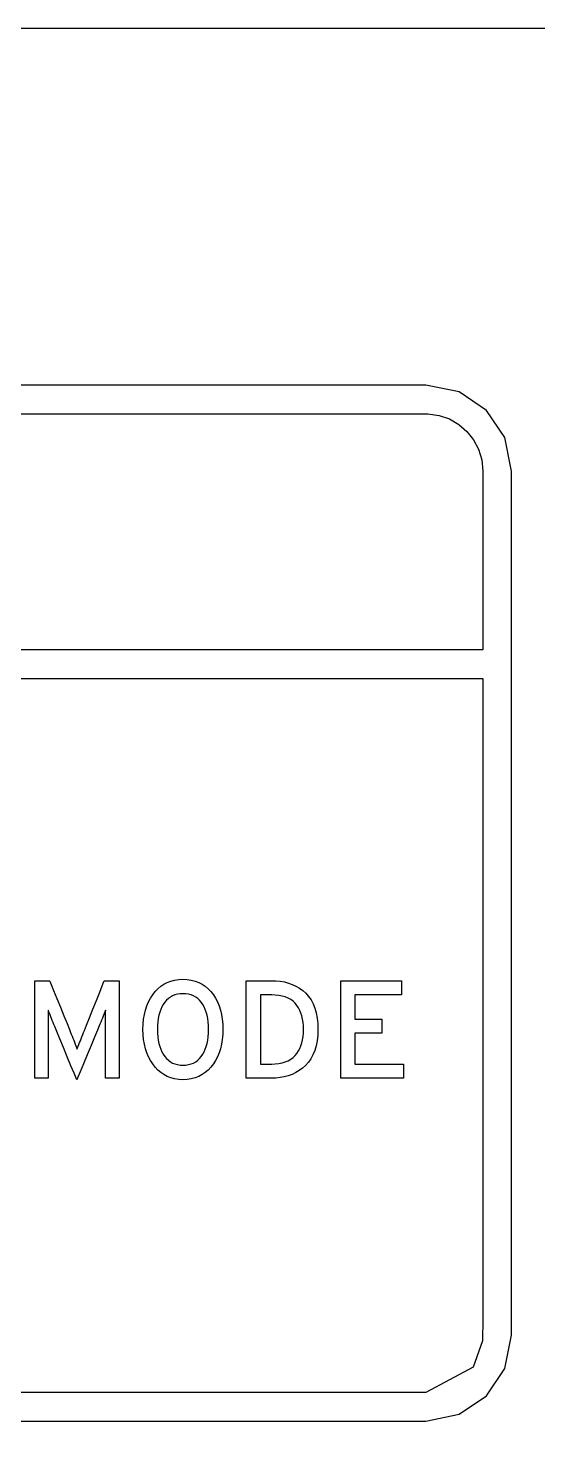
# Model space of a CAD drawing. Header units: inches. Extents: x 3.2 to 20.7, y 8 to 10.
# Drawn here: x 14.085 to 14.441, y 9.032 to 10.022 of the extents above; entities that cross this region are included whole.
import ezdxf

# ---------------------------------------------------------------- set-up
doc = ezdxf.new("R2010")
doc.units = ezdxf.units.IN
doc.header["$MEASUREMENT"] = 0

msp = doc.modelspace()

# ---------------------------------------------------------------- linework, layer by layer
for points in [[(3.22506, 10.02223), (3.22506, 8.30223), (20.67505, 8.30223), (20.67505, 10.02223), (3.22506, 10.02223)], [(14.06536, 9.04953), (14.13893, 9.04953), (14.20362, 9.04953), (14.25855, 9.04953), (14.30281, 9.04953), (14.33553, 9.04953), (14.35581, 9.04953), (14.36277, 9.04953), (14.3861, 9.05425), (14.40517, 9.06713), (14.41803, 9.0862), (14.42276, 9.10954), (14.42276, 9.11631), (14.42276, 9.13547), (14.42276, 9.16523), (14.42276, 9.20383), (14.42276, 9.2495), (14.42276, 9.30048), (14.42276, 9.41128), (14.42276, 9.52207), (14.42276, 9.57305), (14.42276, 9.61872), (14.42276, 9.65732), (14.42276, 9.68709), (14.42276, 9.70624), (14.42276, 9.71302), (14.41803, 9.73635), (14.40517, 9.75543), (14.3861, 9.7683), (14.36277, 9.77302), (14.36277, 9.77302), (14.35581, 9.77302), (14.33553, 9.77302), (14.30281, 9.77302), (14.25855, 9.77302), (14.20362, 9.77302), (14.13893, 9.77302), (14.06536, 9.77302)], [(13.95149, 9.75302), (14.1132, 9.75302), (14.24877, 9.75302), (14.3381, 9.75302), (14.36437, 9.75298), (14.37214, 9.75191), (14.37936, 9.74941), (14.38589, 9.74564), (14.39156, 9.74075), (14.39624, 9.73489), (14.39976, 9.72822), (14.40199, 9.72088), (14.40276, 9.71302), (14.40276, 9.7079), (14.40276, 9.69436), (14.40276, 9.67512), (14.40276, 9.65289), (14.40276, 9.63038), (14.40276, 9.61033), (14.40276, 9.59543), (14.40276, 9.58821), (14.37703, 9.58819), (14.28383, 9.58819), (14.14239, 9.58819), (13.97368, 9.58819)], [(13.92088, 9.56819), (14.13941, 9.56819), (14.23489, 9.56819), (14.31382, 9.56819), (14.3707, 9.56819), (14.40277, 9.56819), (14.40276, 9.56526), (14.40276, 9.54848), (14.40276, 9.5191), (14.40276, 9.47975), (14.40276, 9.38164), (14.40276, 9.27512), (14.40276, 9.1812), (14.40276, 9.14552), (14.40276, 9.12087), (14.40256, 9.10545), (14.39592, 9.08719), (14.36277, 9.06954), (14.36277, 9.06954), (14.34673, 9.06954), (14.30216, 9.06954), (14.23432, 9.06954), (14.14851, 9.06954), (13.94413, 9.06954)], [(14.30344, 9.28899), (14.30344, 9.35702), (14.34591, 9.35702), (14.34591, 9.34715), (14.31331, 9.34715), (14.31331, 9.33024), (14.33223, 9.33024), (14.33223, 9.32037), (14.31331, 9.32037), (14.31331, 9.29886), (14.34733, 9.29886), (14.34733, 9.28899), (14.30344, 9.28899)]]:
    msp.add_lwpolyline(points)
for points in [[(14.13919, 9.28896), (14.13919, 9.29025), (14.13919, 9.29371), (14.13919, 9.2987), (14.13919, 9.30457), (14.13919, 9.31069), (14.13919, 9.31642), (14.13919, 9.32112), (14.13919, 9.32416), (14.13919, 9.32534), (14.13919, 9.327), (14.1392, 9.32858), (14.13921, 9.33008), (14.13923, 9.3315), (14.13925, 9.33283), (14.13928, 9.33409), (14.13931, 9.33526), (14.13935, 9.33635), (14.13922, 9.33652), (14.13885, 9.33556), (14.13845, 9.33453), (14.13802, 9.33342), (14.13755, 9.33223), (14.13705, 9.33096), (14.13652, 9.32962), (14.13595, 9.32821), (14.13535, 9.32671), (14.13488, 9.32557), (14.13363, 9.32258), (14.13161, 9.31774), (14.1291, 9.31173), (14.12638, 9.30523), (14.12374, 9.29892), (14.12146, 9.29348), (14.11983, 9.28959), (14.11913, 9.28792), (14.11867, 9.289), (14.11725, 9.29246), (14.11512, 9.29761), (14.11256, 9.30379), (14.10987, 9.31031), (14.10732, 9.31648), (14.10519, 9.32164), (14.10377, 9.3251), (14.10324, 9.32637), (14.10264, 9.32788), (14.10207, 9.32931), (14.10153, 9.33067), (14.10102, 9.33195), (14.10055, 9.33316), (14.1001, 9.33429), (14.09969, 9.33534), (14.09931, 9.33632), (14.09908, 9.33659), (14.09912, 9.33551), (14.09915, 9.33436), (14.09918, 9.33312), (14.09921, 9.3318), (14.09923, 9.3304), (14.09924, 9.32892), (14.09925, 9.32736), (14.09926, 9.32571), (14.09926, 9.32454), (14.09926, 9.32196), (14.09926, 9.31758), (14.09926, 9.31202), (14.09926, 9.30593), (14.09926, 9.29995), (14.09926, 9.29471), (14.09926, 9.29086), (14.09926, 9.28903), (14.09905, 9.28896), (14.09827, 9.28896), (14.09705, 9.28896), (14.09558, 9.28896), (14.094, 9.28896), (14.09248, 9.28896), (14.09119, 9.28896), (14.0903, 9.28896), (14.08997, 9.28896), (14.08997, 9.29141), (14.08997, 9.29795), (14.08997, 9.30737), (14.08997, 9.31848), (14.08997, 9.33005), (14.08997, 9.34089), (14.08997, 9.34977), (14.08997, 9.35551), (14.08998, 9.35702), (14.0905, 9.35702), (14.0916, 9.35702), (14.09308, 9.35702), (14.09478, 9.35702), (14.0965, 9.35702), (14.09808, 9.35702), (14.09932, 9.35702), (14.10005, 9.35702), (14.10027, 9.35675), (14.10123, 9.3544), (14.10296, 9.35015), (14.10519, 9.34465), (14.10768, 9.33855), (14.11015, 9.33248), (14.11234, 9.32709), (14.11399, 9.32303), (14.11485, 9.32092), (14.11533, 9.31977), (14.11594, 9.3183), (14.11651, 9.31688), (14.11706, 9.31549), (14.11758, 9.31415), (14.11807, 9.31285), (14.11853, 9.3116), (14.11897, 9.31038), (14.11937, 9.30921), (14.11977, 9.3101), (14.12019, 9.31129), (14.12065, 9.31253), (14.12113, 9.31381), (14.12164, 9.31514), (14.12217, 9.31652), (14.12273, 9.31795), (14.12332, 9.31942), (14.12388, 9.32079), (14.12451, 9.32237), (14.12598, 9.32605), (14.12804, 9.3312), (14.13042, 9.33718), (14.13288, 9.34333), (14.13515, 9.34902), (14.13698, 9.35359), (14.13811, 9.35642), (14.13839, 9.35702), (14.139, 9.35702), (14.14018, 9.35702), (14.14175, 9.35702), (14.14351, 9.35702), (14.14528, 9.35702), (14.14688, 9.35702), (14.14811, 9.35702), (14.14879, 9.35702), (14.14887, 9.35624), (14.14887, 9.35136), (14.14887, 9.34307), (14.14887, 9.33256), (14.14887, 9.32105), (14.14887, 9.30974), (14.14887, 9.29984), (14.14887, 9.29255), (14.14887, 9.28909), (14.14866, 9.28896), (14.14784, 9.28896), (14.14658, 9.28896), (14.14503, 9.28896), (14.14339, 9.28896), (14.14181, 9.28896), (14.14047, 9.28896), (14.13954, 9.28896)], [(14.22122, 9.32303), (14.22109, 9.31941), (14.22077, 9.31596), (14.22024, 9.31269), (14.21952, 9.30959), (14.21859, 9.30667), (14.21746, 9.30392), (14.21613, 9.30135), (14.2146, 9.29895), (14.21286, 9.29672), (14.21094, 9.2947), (14.20888, 9.29294), (14.20666, 9.29145), (14.20428, 9.29021), (14.20176, 9.28924), (14.19908, 9.28853), (14.19625, 9.28809), (14.19326, 9.2879), (14.1903, 9.28809), (14.18749, 9.28853), (14.18484, 9.28924), (14.18234, 9.29021), (14.18, 9.29145), (14.17781, 9.29294), (14.17578, 9.2947), (14.17391, 9.29672), (14.17217, 9.29895), (14.1706, 9.30135), (14.16923, 9.30392), (14.16808, 9.30667), (14.16713, 9.30959), (14.16639, 9.31269), (14.16585, 9.31596), (14.16552, 9.31941), (14.16539, 9.32303), (14.16552, 9.32665), (14.16585, 9.3301), (14.16639, 9.33338), (14.16713, 9.33649), (14.16808, 9.33943), (14.16923, 9.3422), (14.1706, 9.3448), (14.17217, 9.34723), (14.17391, 9.34947), (14.17578, 9.35146), (14.17781, 9.35318), (14.18, 9.35465), (14.18234, 9.35586), (14.18484, 9.35681), (14.18749, 9.3575), (14.1903, 9.35794), (14.19326, 9.35811), (14.19625, 9.35794), (14.19908, 9.3575), (14.20176, 9.35681), (14.20428, 9.35586), (14.20666, 9.35465), (14.20888, 9.35318), (14.21094, 9.35146), (14.21286, 9.34947), (14.2146, 9.34723), (14.21613, 9.3448), (14.21746, 9.3422), (14.21859, 9.33943), (14.21952, 9.33649), (14.22024, 9.33338), (14.22077, 9.3301), (14.22109, 9.32665)], [(14.28753, 9.323), (14.28736, 9.31892), (14.28693, 9.3151), (14.28624, 9.31156), (14.2853, 9.30829), (14.28409, 9.30529), (14.28263, 9.30256), (14.28092, 9.3001), (14.27895, 9.29791), (14.27675, 9.296), (14.27443, 9.29433), (14.272, 9.29288), (14.26946, 9.29167), (14.26679, 9.29068), (14.26401, 9.28992), (14.26111, 9.28938), (14.2581, 9.28908), (14.25541, 9.28899), (14.25452, 9.28899), (14.25253, 9.28899), (14.24979, 9.28899), (14.24667, 9.28899), (14.24352, 9.28899), (14.2407, 9.28899), (14.23858, 9.28899), (14.23751, 9.28899), (14.23745, 9.29037), (14.23745, 9.29629), (14.23745, 9.30561), (14.23745, 9.31698), (14.23745, 9.32903), (14.23745, 9.3404), (14.23745, 9.34972), (14.23745, 9.35564), (14.23751, 9.35702), (14.23858, 9.35702), (14.2407, 9.35702), (14.24352, 9.35702), (14.24667, 9.35702), (14.24979, 9.35702), (14.25253, 9.35702), (14.25452, 9.35702), (14.25541, 9.35702), (14.25815, 9.35696), (14.26121, 9.35669), (14.26415, 9.35618), (14.26696, 9.35545), (14.26965, 9.35448), (14.27221, 9.35329), (14.27464, 9.35187), (14.27695, 9.35022), (14.27912, 9.34832), (14.28105, 9.34613), (14.28273, 9.34365), (14.28416, 9.34091), (14.28534, 9.33788), (14.28627, 9.33457), (14.28694, 9.33099), (14.28736, 9.32714)], [(14.21115, 9.32303), (14.21109, 9.3257), (14.2109, 9.32823), (14.21059, 9.33063), (14.21016, 9.33289), (14.20959, 9.33501), (14.20891, 9.33699), (14.2081, 9.33883), (14.20716, 9.34054), (14.2061, 9.34208), (14.20491, 9.34344), (14.2036, 9.34462), (14.20217, 9.34562), (14.20063, 9.34644), (14.19896, 9.34709), (14.19718, 9.34755), (14.19528, 9.34784), (14.19326, 9.34795), (14.19128, 9.34784), (14.18942, 9.34755), (14.18766, 9.34709), (14.18602, 9.34644), (14.1845, 9.34562), (14.18309, 9.34462), (14.18179, 9.34344), (14.1806, 9.34208), (14.17953, 9.34054), (14.17857, 9.33883), (14.17775, 9.33699), (14.17705, 9.33501), (14.17647, 9.33289), (14.17603, 9.33063), (14.17571, 9.32823), (14.17552, 9.3257), (14.17546, 9.32303), (14.17552, 9.32039), (14.17571, 9.31788), (14.17603, 9.31551), (14.17647, 9.31328), (14.17705, 9.31118), (14.17775, 9.30922), (14.17857, 9.30739), (14.17953, 9.3057), (14.1806, 9.30412), (14.18179, 9.3027), (14.18309, 9.30147), (14.1845, 9.30042), (14.18602, 9.29957), (14.18766, 9.29891), (14.18942, 9.29843), (14.19128, 9.29815), (14.19326, 9.29805), (14.19528, 9.29815), (14.19718, 9.29843), (14.19896, 9.29891), (14.20063, 9.29957), (14.20217, 9.30042), (14.2036, 9.30147), (14.20491, 9.3027), (14.2061, 9.30412), (14.20716, 9.3057), (14.2081, 9.30739), (14.20891, 9.30922), (14.20959, 9.31118), (14.21016, 9.31328), (14.21059, 9.31551), (14.2109, 9.31788), (14.21109, 9.32039)], [(14.27748, 9.323), (14.27741, 9.32554), (14.27719, 9.32796), (14.27683, 9.33025), (14.27633, 9.33242), (14.27568, 9.33446), (14.27489, 9.33637), (14.27396, 9.33816), (14.27288, 9.33982), (14.27163, 9.34135), (14.27018, 9.34271), (14.26856, 9.34389), (14.26675, 9.34489), (14.26476, 9.34571), (14.26259, 9.34634), (14.26025, 9.34679), (14.25772, 9.34706), (14.2554, 9.34715), (14.25501, 9.34715), (14.25411, 9.34715), (14.25288, 9.34715), (14.25147, 9.34715), (14.25006, 9.34715), (14.24879, 9.34715), (14.24783, 9.34715), (14.24736, 9.34715), (14.24733, 9.34616), (14.24733, 9.34197), (14.24733, 9.33535), (14.24733, 9.32728), (14.24733, 9.31873), (14.24733, 9.31066), (14.24733, 9.30404), (14.24733, 9.29984), (14.24736, 9.29886), (14.24783, 9.29886), (14.24879, 9.29886), (14.25006, 9.29886), (14.25147, 9.29886), (14.25288, 9.29886), (14.25411, 9.29886), (14.25501, 9.29886), (14.2554, 9.29886), (14.25772, 9.29895), (14.26025, 9.29922), (14.26259, 9.29968), (14.26476, 9.30033), (14.26675, 9.30116), (14.26856, 9.30218), (14.27018, 9.30338), (14.27163, 9.30478), (14.27288, 9.30633), (14.27396, 9.30799), (14.27489, 9.30977), (14.27568, 9.31167), (14.27633, 9.31369), (14.27683, 9.31584), (14.27719, 9.3181), (14.27741, 9.32049)]]:
    msp.add_lwpolyline(points, close=True)

doc.saveas('drawing.dxf')
